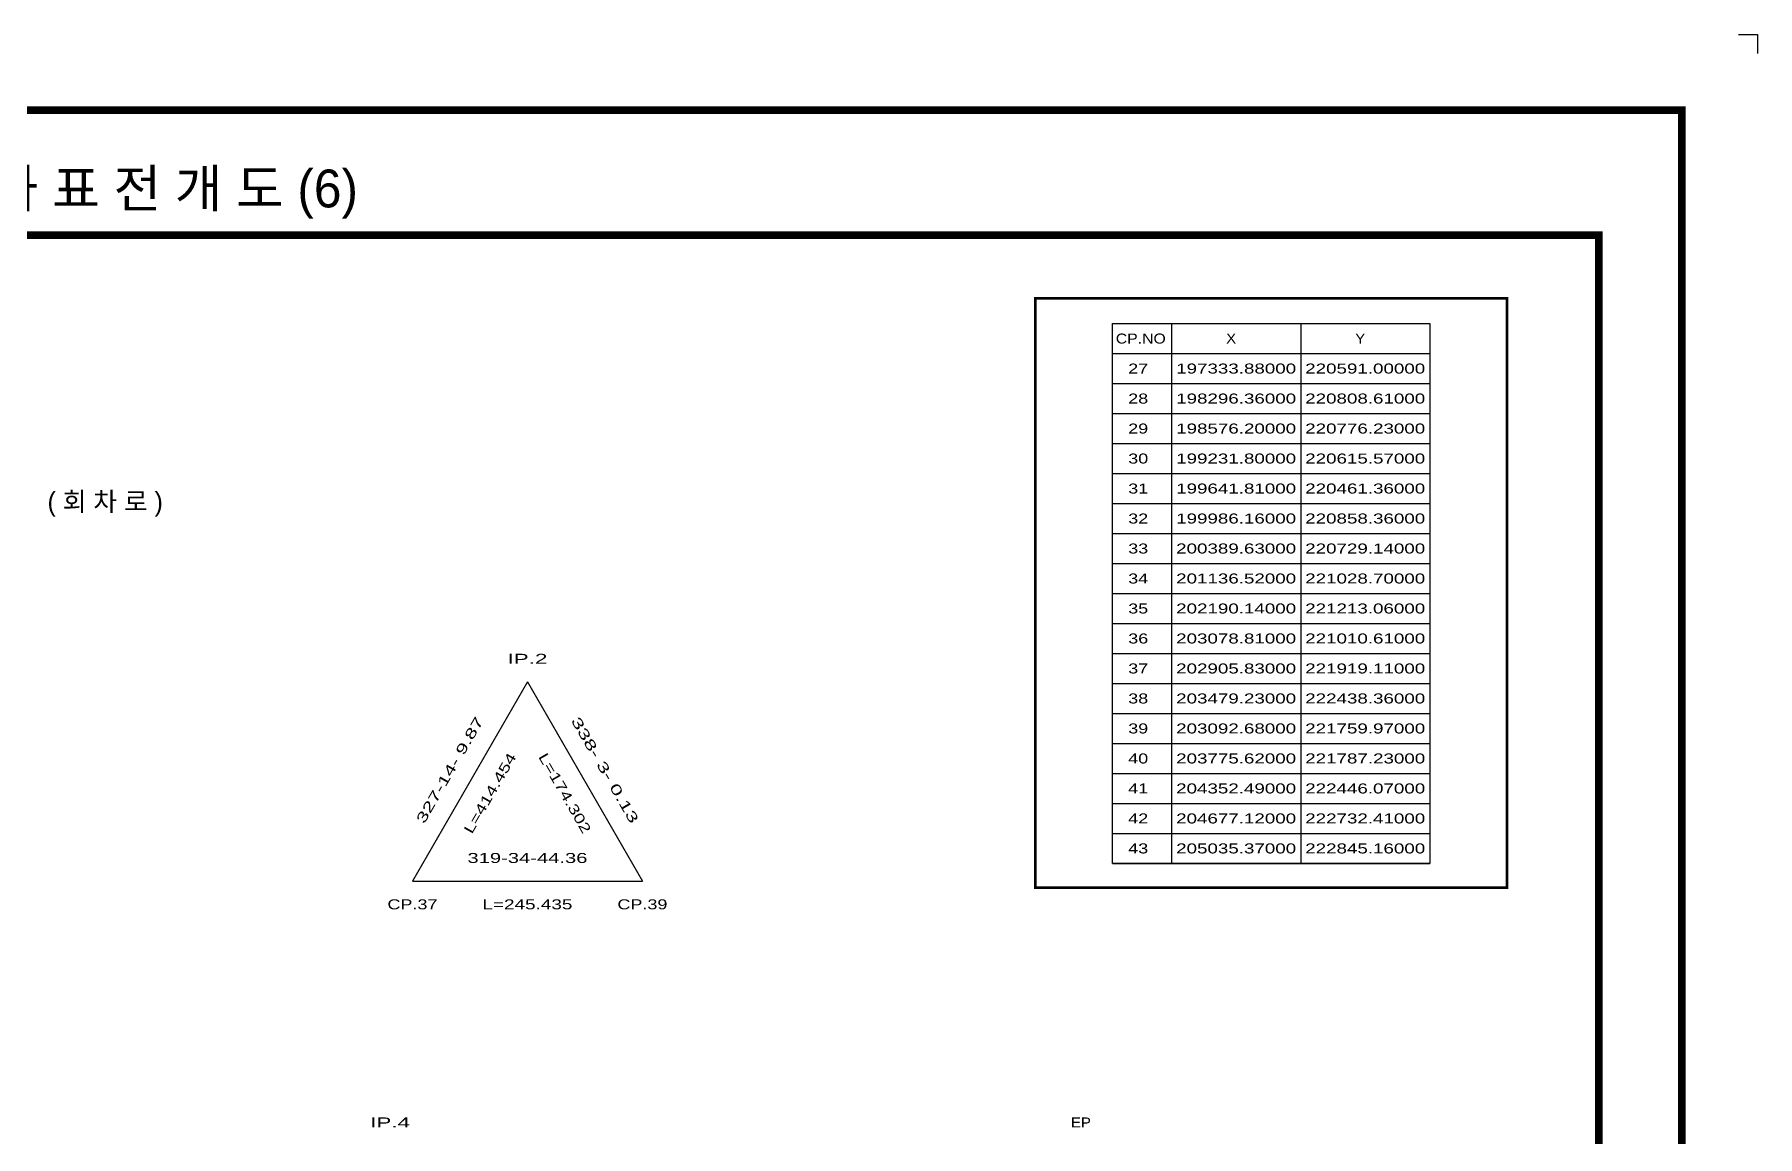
# Model space of a CAD drawing. Header units: millimetres. Extents: x 0 to 841, y 0 to 594.
# Drawn here: x 386 to 841, y 303 to 594 of the extents above; entities that cross this region are included whole.
import ezdxf
from ezdxf.enums import TextEntityAlignment as Align

# ---------------------------------------------------------------- set-up
doc = ezdxf.new("R2010")
doc.units = ezdxf.units.MM
doc.header["$LTSCALE"] = 10
for name, color, linetype in [('CA-TABL-LIN1', 4, 'Continuous'), ('CA-TABL-LIN2', 1, 'Continuous'), ('CA-TABL-TEX1', 6, 'Continuous'), ('CA-TABL-TEX2', 3, 'Continuous'), ('CX-BORD', 3, 'Continuous'), ('CX-BORD-LIN1', 4, 'Continuous'), ('CX-BORD-LIN2', 3, 'Continuous'), ('CX-BORD-TEX2', 7, 'Continuous'), ('CX-BORD-TEX3', 6, 'Continuous'), ('CX-MISC', 2, 'Continuous'), ('CZ-LIN1', 7, 'Continuous'), ('CZ-TEX1', 6, 'Continuous')]:
    doc.layers.add(name, color=color, linetype=linetype)
doc.styles.add('GHG2', font='Dotum.ttf')
doc.styles.add('RP2', font='Dotum.ttf')
doc.styles.add('TB_TEXT', font='Dotum.ttf')
doc.styles.add('TB_WBTXT', font='Dotum.ttf')
doc.styles.add('TB_WMTXT', font='Dotum.ttf')

# ---------------------------------------------------------------- blocks, each defined once
blk = doc.blocks.new('CXBLKA1-KHCA-부산~울산409_K2H')
at = {"layer": 'CX-BORD-LIN1', "const_width": 2}
blk.add_lwpolyline([(821, 20), (25, 20), (25, 574), (821, 574)], close=True, dxfattribs=at)
at = {"layer": 'CX-MISC'}
blk.add_line((836, 594), (841, 594), dxfattribs=at)
blk.add_lwpolyline([(836, 594), (841, 594), (841, 589)], dxfattribs=at)
at = {"layer": 'CX-BORD-LIN1', "style": 'TB_TEXT'}
for tag, height, p in [('TR_RNUM4', 3, (310.11, 46.64)), ('TR_RDAT4', 3.5, (342.5, 47)), ('TR_DGN4', 3.5, (484.12, 47)), ('TR_CHK4', 3.5, (524.12, 47)), ('TR_APP4', 3.5, (564.12, 47)), ('TR_RNUM3', 3, (310.11, 40.64)), ('TR_RDAT3', 3.5, (342.5, 41)), ('TR_DGN3', 3.5, (484.12, 41)), ('TR_CHK3', 3.5, (524.12, 41)), ('TR_APP3', 3.5, (564.12, 41)), ('TR_RDAT2', 3.5, (342.5, 35)), ('TR_DGN2', 3.5, (484.12, 35)), ('TR_CHK2', 3.5, (524.12, 35)), ('TR_APP2', 3.5, (564.12, 35)), ('TR_RNUM2', 3, (310.11, 34.64)), ('TR_RNUM1', 3, (310.11, 28.64)), ('TR_RDAT1', 3.5, (342.5, 29)), ('TR_DGN1', 3.5, (484.12, 29)), ('TR_CHK1', 3.5, (524.12, 29)), ('TR_APP1', 3.5, (564.12, 29))]:
    blk.add_attdef(tag, text='', height=height, dxfattribs=at).set_placement(p, align=Align.MIDDLE_CENTER)
for tag, p in [('TR_RCON4', (367.3, 47)), ('TR_RCON3', (367.3, 41)), ('TR_RCON2', (367.3, 35)), ('TR_RCON1', (367.3, 29))]:
    blk.add_attdef(tag, text='', height=3.5, dxfattribs=at).set_placement(p, align=Align.MIDDLE_LEFT)
at = {"layer": 'CX-BORD-LIN2', "style": 'TB_TEXT'}
blk.add_attdef('TD_VERSION', text='', height=3, rotation=90, dxfattribs=at).set_placement((825.5, 68.01), align=Align.MIDDLE_CENTER)
at = {"layer": 'CX-BORD-TEX2', "style": 'TB_WMTXT'}
for tag, height, p in [('TB_CNAME', 5, (40.34, 551.83)), ('TB_CSCOP', 4, (41.63, 543.83))]:
    blk.add_attdef(tag, text='', height=height, dxfattribs=at).set_placement(p, align=Align.BOTTOM_LEFT)
at = {"layer": 'CX-BORD-TEX2', "style": 'TB_WBTXT'}
for tag, height, p in [('TB_MTITIL', 10, (423, 553.33)), ('TB_STITL', 7, (423, 538.33))]:
    blk.add_attdef(tag, text='', height=height, dxfattribs=at).set_placement(p, align=Align.MIDDLE_CENTER)
at = {"layer": 'CX-BORD-TEX3', "style": 'TB_TEXT'}
for tag, height, p in [('TD_DCOMP', 4.5, (242.5, 45)), ('TD_CSECT', 4.5, (636, 45)), ('TD_DNAME_TOP', 4.5, (780, 45)), ('TD_DNAME_MAIN', 4.5, (780, 39.01)), ('TD_CCOMP', 4.5, (242.5, 35)), ('TD_HSCAL', 4.5, (651.7, 35.24)), ('TD_VSCAL', 4.5, (680.78, 35.24)), ('TD_DNAME_BOT', 3, (780, 33.65)), ('TD_CNAME', 4.5, (90, 25.75)), ('TD_FIELD', 4.5, (207.5, 25.53)), ('TD_CSTEP', 4.5, (278.24, 25.53)), ('TD_DWGCODE', 4.5, (666, 25.39)), ('TD_DWGNO', 4.5, (780, 25.39))]:
    blk.add_attdef(tag, text='', height=height, dxfattribs=at).set_placement(p, align=Align.MIDDLE_CENTER)
at = {"layer": 'CX-BORD-TEX3', "style": 'TB_TEXT', "width": 0.9}
blk.add_attdef('TD_CDIST', text='', height=4, dxfattribs=at).set_placement((681, 45), align=Align.MIDDLE_CENTER)

msp = doc.modelspace()

# ---------------------------------------------------------------- linework, layer by layer
at = {"layer": 'CA-TABL-LIN1', "linetype": 'Continuous'}
for p, q in [((670.69, 375.1), (670.69, 517.66)), ((670.69, 517.66), (754.45, 517.66)), ((754.45, 517.66), (754.45, 375.1)), ((670.69, 509.74), (754.45, 509.74)), ((670.69, 375.1), (754.45, 375.1)), ((754.45, 375.1), (670.69, 375.1))]:
    msp.add_line(p, q, dxfattribs=at)
at = {"layer": 'CA-TABL-LIN2', "linetype": 'Continuous'}
for p, q in [((686.29, 517.66), (686.29, 375.1)), ((720.37, 517.66), (720.37, 375.1)), ((670.69, 501.82), (754.45, 501.82)), ((670.69, 493.9), (754.45, 493.9)), ((670.69, 485.98), (754.45, 485.98)), ((670.69, 478.06), (754.45, 478.06)), ((670.69, 470.14), (754.45, 470.14)), ((670.69, 462.22), (754.45, 462.22)), ((670.69, 454.3), (754.45, 454.3)), ((670.69, 446.38), (754.45, 446.38)), ((670.69, 438.46), (754.45, 438.46)), ((670.69, 430.54), (754.45, 430.54)), ((516.2, 423.01), (485.84, 370.42)), ((516.2, 423.01), (546.56, 370.42)), ((670.69, 422.62), (754.45, 422.62)), ((670.69, 414.7), (754.45, 414.7)), ((670.69, 406.78), (754.45, 406.78)), ((670.69, 398.86), (754.45, 398.86)), ((670.69, 390.94), (754.45, 390.94)), ((670.69, 383.02), (754.45, 383.02)), ((485.84, 370.42), (546.56, 370.42))]:
    msp.add_line(p, q, dxfattribs=at)
at = {"layer": 'CZ-LIN1'}
msp.add_lwpolyline([(48.65, 541.03, 2, 2, 0), (48.65, 56.49, 2, 2, 0), (799.09, 56.49, 2, 2, 0), (799.09, 541.03, 2, 2, 0)], format="xyseb", close=True, dxfattribs=at)
at = {"layer": 'CZ-LIN1', "const_width": 0.72}
msp.add_lwpolyline([(650.31, 524.31), (650.31, 368.73), (774.88, 368.73), (774.88, 524.31)], close=True, dxfattribs=at)

# ---------------------------------------------------------------- block references
at = {"layer": 'CX-BORD'}
ref = msp.add_blockref('CXBLKA1-KHCA-부산~울산409_K2H', (0, 0), dxfattribs=at)
ref.add_attrib('TB_MTITIL', '좌 표 전 개 도 (6)', dxfattribs={"layer": 'CX-BORD-TEX2', "height": 10, "style": 'TB_WBTXT'}).set_placement((423, 553.33), align=Align.MIDDLE_CENTER)

# ---------------------------------------------------------------- texts
at = {"layer": 'CA-TABL-TEX1', "style": 'RP2'}
for s, width, p, p2 in [('CP.NO', 1.129675, (671.55, 512.38), (684.75, 512.38)), ('X', 1.192557, (700.69, 512.38), (703.33, 512.38)), ('Y', 1.196429, (734.77, 512.38), (737.41, 512.38)), ('IP.2', 1.549133, (510.92, 427.81), (521.48, 427.81)), ('CP.37', 1.239072, (479.24, 362.98), (492.44, 362.98)), ('CP.39', 1.239072, (539.96, 362.98), (553.16, 362.98)), ('IP.4', 1.549133, (474.66, 305.38), (485.22, 305.38)), ('EP', 1.132104, (659.7, 305.38), (664.98, 305.38))]:
    msp.add_text(s, height=2.64, dxfattribs=dict(at, width=width)).set_placement(p, p2, align=Align.FIT)
at = {"layer": 'CA-TABL-TEX2', "style": 'RP2'}
for s, width, p, p2 in [('27', 1.234506, (674.83, 504.46), (680.11, 504.46)), ('197333.88000', 1.272335, (687.49, 504.46), (719.17, 504.46)), ('220591.00000', 1.272335, (721.57, 504.46), (753.25, 504.46)), ('28', 1.234506, (674.83, 496.54), (680.11, 496.54)), ('198296.36000', 1.272335, (687.49, 496.54), (719.17, 496.54)), ('220808.61000', 1.272335, (721.57, 496.54), (753.25, 496.54)), ('29', 1.234506, (674.83, 488.62), (680.11, 488.62)), ('198576.20000', 1.272335, (687.49, 488.62), (719.17, 488.62)), ('220776.23000', 1.272335, (721.57, 488.62), (753.25, 488.62)), ('30', 1.234506, (674.83, 480.7), (680.11, 480.7)), ('199231.80000', 1.272335, (687.49, 480.7), (719.17, 480.7)), ('220615.57000', 1.272335, (721.57, 480.7), (753.25, 480.7)), ('31', 1.234506, (674.83, 472.78), (680.11, 472.78)), ('199641.81000', 1.272335, (687.49, 472.78), (719.17, 472.78)), ('220461.36000', 1.272335, (721.57, 472.78), (753.25, 472.78)), ('32', 1.234506, (674.83, 464.86), (680.11, 464.86)), ('199986.16000', 1.272335, (687.49, 464.86), (719.17, 464.86)), ('220858.36000', 1.272335, (721.57, 464.86), (753.25, 464.86)), ('33', 1.234506, (674.83, 456.94), (680.11, 456.94)), ('200389.63000', 1.272335, (687.49, 456.94), (719.17, 456.94)), ('220729.14000', 1.272335, (721.57, 456.94), (753.25, 456.94)), ('34', 1.234506, (674.83, 449.02), (680.11, 449.02)), ('201136.52000', 1.272335, (687.49, 449.02), (719.17, 449.02)), ('221028.70000', 1.272335, (721.57, 449.02), (753.25, 449.02)), ('35', 1.234506, (674.83, 441.1), (680.11, 441.1)), ('202190.14000', 1.272335, (687.49, 441.1), (719.17, 441.1)), ('221213.06000', 1.272335, (721.57, 441.1), (753.25, 441.1)), ('36', 1.234506, (674.83, 433.18), (680.11, 433.18)), ('203078.81000', 1.272335, (687.49, 433.18), (719.17, 433.18)), ('221010.61000', 1.272335, (721.57, 433.18), (753.25, 433.18)), ('37', 1.234506, (674.83, 425.26), (680.11, 425.26)), ('202905.83000', 1.272335, (687.49, 425.26), (719.17, 425.26)), ('221919.11000', 1.272335, (721.57, 425.26), (753.25, 425.26)), ('38', 1.234506, (674.83, 417.34), (680.11, 417.34)), ('203479.23000', 1.272335, (687.49, 417.34), (719.17, 417.34)), ('222438.36000', 1.272335, (721.57, 417.34), (753.25, 417.34)), ('39', 1.234506, (674.83, 409.42), (680.11, 409.42)), ('203092.68000', 1.272335, (687.49, 409.42), (719.17, 409.42)), ('221759.97000', 1.272335, (721.57, 409.42), (753.25, 409.42)), ('40', 1.234506, (674.83, 401.5), (680.11, 401.5)), ('203775.62000', 1.272335, (687.49, 401.5), (719.17, 401.5)), ('221787.23000', 1.272335, (721.57, 401.5), (753.25, 401.5)), ('41', 1.234506, (674.83, 393.58), (680.11, 393.58)), ('204352.49000', 1.272335, (687.49, 393.58), (719.17, 393.58)), ('222446.07000', 1.272335, (721.57, 393.58), (753.25, 393.58)), ('42', 1.234506, (674.83, 385.66), (680.11, 385.66)), ('204677.12000', 1.272335, (687.49, 385.66), (719.17, 385.66)), ('222732.41000', 1.272335, (721.57, 385.66), (753.25, 385.66)), ('319-34-44.36', 1.269777, (500.36, 375.22), (532.04, 375.22)), ('43', 1.234506, (674.83, 377.74), (680.11, 377.74)), ('205035.37000', 1.272335, (687.49, 377.74), (719.17, 377.74)), ('222845.16000', 1.272335, (721.57, 377.74), (753.25, 377.74)), ('L=245.435', 1.296014, (504.32, 362.98), (528.08, 362.98))]:
    msp.add_text(s, height=2.64, dxfattribs=dict(at, width=width)).set_placement(p, p2, align=Align.FIT)
for s, rotation, width, p, p2 in [('327-14- 9.87', 60, 1.318033, (488.94, 385.4), (504.78, 412.84)), ('338- 3- 0.13', 300, 1.370101, (527.61, 412.84), (543.45, 385.4)), ('L=414.454', 60, 1.296014, (501.52, 382.71), (513.4, 403.29)), ('L=174.302', 300, 1.296014, (518.99, 403.29), (530.87, 382.71))]:
    msp.add_text(s, height=2.64, rotation=rotation, dxfattribs=dict(at, width=width)).set_placement(p, p2, align=Align.FIT)
at = {"layer": 'CZ-TEX1', "style": 'GHG2'}
msp.add_text('( 회 차 로 )', height=5, dxfattribs=at).set_placement((389.49, 468.16))

doc.saveas('drawing.dxf')
